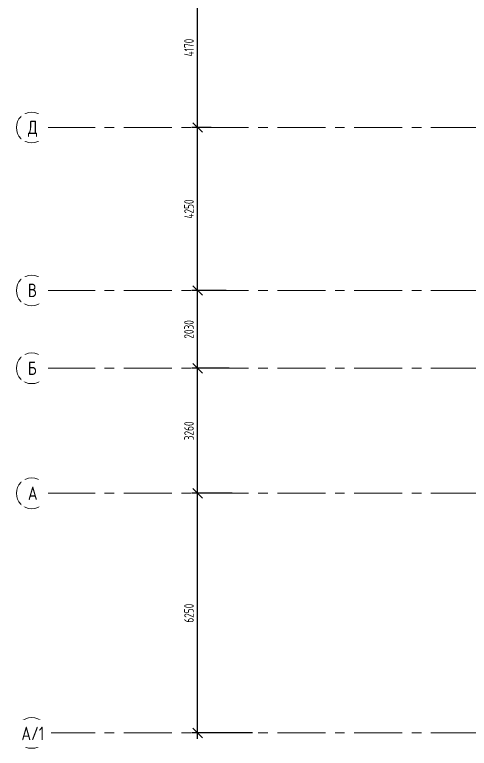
# Model space of a CAD drawing. Header units: millimetres. Extents: x -13407 to 8063098, y -2635 to 109271.
# Drawn here: x -13407 to -1566, y -400 to 18733 of the extents above; entities that cross this region are included whole.
import ezdxf

# ---------------------------------------------------------------- set-up
doc = ezdxf.new("R2010")
doc.units = ezdxf.units.MM
doc.linetypes.add('CENTER', pattern=[2, 1.25, -0.25, 0.25, -0.25])
doc.layers.get('Defpoints').update_dxf_attribs({"color": 6})
doc.layers.add('АР_Оси', color=193, linetype='Continuous', lineweight=9)
doc.layers.add('АР_Оси размеры', color=164, linetype='Continuous', lineweight=9)
doc.styles.add('ГОСТ 2.304', font='isocpeur.ttf', dxfattribs={"width": 0.7})
doc.dimstyles.new('СПДС', dxfattribs={"dimscale": 100, "dimtxt": 2.5, "dimasz": 2.5, "dimexe": 1.5, "dimexo": 0, "dimgap": 1, "dimtad": 1, "dimdec": 0, "dimrnd": 1, "dimtxsty": 'ГОСТ 2.304', "dimblk": 'OBLIQUE', "dimcen": 2.5, "dimdle": 1.5, "dimadec": 0, "dimazin": 2, "dimtfac": 0.75, "dimtdec": 0, "dimtmove": 1, "dimatfit": 3, "dimfxl": 1, "dimtolj": 1, "dimarcsym": 1})

# ---------------------------------------------------------------- blocks, each defined once
blk = doc.blocks.new('_Oblique')
at = {"color": 253, "linetype": 'ByBlock', "lineweight": -2}
blk.add_line((-0.5, -0.5), (0.5, 0.5), dxfattribs=at)
blk = doc.blocks.new('*D503')
at = {"layer": 'Defpoints', "color": 0, "ltscale": 100, "transparency": 16777216}
for p in [(-8643, 6250), (-7744, 6250), (-7209, 0)]:
    blk.add_point(p, dxfattribs=at)
at = {"layer": 'АР_Оси размеры', "color": 253, "lineweight": -2, "ltscale": 100, "transparency": 16777216}
for p, q in [((-8643, -150), (-8643, 6400)), ((-7744, 6250), (-8793, 6250)), ((-7209, 0), (-8793, 0))]:
    blk.add_line(p, q, dxfattribs=at)
at = {"layer": 'АР_Оси размеры', "color": 253, "lineweight": -2, "ltscale": 100, "transparency": 16777216, "xscale": 250, "yscale": 250, "zscale": 250}
for p, rotation in [((-8643, 6250), 90), ((-8643, 0), 270)]:
    blk.add_blockref('_Oblique', p, dxfattribs=dict(at, rotation=rotation))
at = {"layer": 'АР_Оси размеры', "color": 253, "ltscale": 100, "transparency": 16777216, "insert": (-8868, 3125), "char_height": 250, "attachment_point": 5, "rotation": 90, "style": 'ГОСТ 2.304'}
blk.add_mtext('\\A1;6250', dxfattribs=at)
blk = doc.blocks.new('*D504')
at = {"layer": 'Defpoints', "color": 0, "ltscale": 100, "transparency": 16777216}
for p in [(-8643, 9510), (-7821, 9510), (-7744, 6250)]:
    blk.add_point(p, dxfattribs=at)
at = {"layer": 'АР_Оси размеры', "color": 253, "lineweight": -2, "ltscale": 100, "transparency": 16777216}
for p, q in [((-8643, 6100), (-8643, 9660)), ((-7821, 9510), (-8793, 9510)), ((-7744, 6250), (-8793, 6250))]:
    blk.add_line(p, q, dxfattribs=at)
at = {"layer": 'АР_Оси размеры', "color": 253, "lineweight": -2, "ltscale": 100, "transparency": 16777216, "xscale": 250, "yscale": 250, "zscale": 250}
for p, rotation in [((-8643, 9510), 90), ((-8643, 6250), 270)]:
    blk.add_blockref('_Oblique', p, dxfattribs=dict(at, rotation=rotation))
at = {"layer": 'АР_Оси размеры', "color": 253, "ltscale": 100, "transparency": 16777216, "insert": (-8868, 7880), "char_height": 250, "attachment_point": 5, "rotation": 90, "style": 'ГОСТ 2.304'}
blk.add_mtext('\\A1;3260', dxfattribs=at)
blk = doc.blocks.new('*D516')
at = {"layer": 'Defpoints', "color": 0, "ltscale": 100, "transparency": 16777216}
for p in [(-8643, 11540), (-7895, 11540), (-7821, 9510)]:
    blk.add_point(p, dxfattribs=at)
at = {"layer": 'АР_Оси размеры', "color": 253, "lineweight": -2, "ltscale": 100, "transparency": 16777216}
for p, q in [((-8643, 9360), (-8643, 11690)), ((-7895, 11540), (-8793, 11540)), ((-7821, 9510), (-8793, 9510))]:
    blk.add_line(p, q, dxfattribs=at)
at = {"layer": 'АР_Оси размеры', "color": 253, "lineweight": -2, "ltscale": 100, "transparency": 16777216, "xscale": 250, "yscale": 250, "zscale": 250}
for p, rotation in [((-8643, 11540), 90), ((-8643, 9510), 270)]:
    blk.add_blockref('_Oblique', p, dxfattribs=dict(at, rotation=rotation))
at = {"layer": 'АР_Оси размеры', "color": 253, "ltscale": 100, "transparency": 16777216, "insert": (-8868, 10525), "char_height": 250, "attachment_point": 5, "rotation": 90, "style": 'ГОСТ 2.304'}
blk.add_mtext('\\A1;2030', dxfattribs=at)
blk = doc.blocks.new('*D517')
at = {"layer": 'Defpoints', "color": 0, "ltscale": 100, "transparency": 16777216}
for p in [(-8643, 15790), (-8293, 15790), (-7895, 11540)]:
    blk.add_point(p, dxfattribs=at)
at = {"layer": 'АР_Оси размеры', "color": 253, "lineweight": -2, "ltscale": 100, "transparency": 16777216}
for p, q in [((-8643, 11390), (-8643, 15940)), ((-8293, 15790), (-8793, 15790)), ((-7895, 11540), (-8793, 11540))]:
    blk.add_line(p, q, dxfattribs=at)
at = {"layer": 'АР_Оси размеры', "color": 253, "lineweight": -2, "ltscale": 100, "transparency": 16777216, "xscale": 250, "yscale": 250, "zscale": 250}
for p, rotation in [((-8643, 15790), 90), ((-8643, 11540), 270)]:
    blk.add_blockref('_Oblique', p, dxfattribs=dict(at, rotation=rotation))
at = {"layer": 'АР_Оси размеры', "color": 253, "ltscale": 100, "transparency": 16777216, "insert": (-8868, 13665), "char_height": 250, "attachment_point": 5, "rotation": 90, "style": 'ГОСТ 2.304'}
blk.add_mtext('\\A1;4250', dxfattribs=at)
blk = doc.blocks.new('*D518')
at = {"layer": 'Defpoints', "color": 0, "ltscale": 100, "transparency": 16777216}
for p in [(-8643, 19960), (-7825, 19960), (-8293, 15790)]:
    blk.add_point(p, dxfattribs=at)
at = {"layer": 'АР_Оси размеры', "color": 253, "lineweight": -2, "ltscale": 100, "transparency": 16777216}
for p, q in [((-8643, 15640), (-8643, 20110)), ((-7825, 19960), (-8793, 19960)), ((-8293, 15790), (-8793, 15790))]:
    blk.add_line(p, q, dxfattribs=at)
at = {"layer": 'АР_Оси размеры', "color": 253, "lineweight": -2, "ltscale": 100, "transparency": 16777216, "xscale": 250, "yscale": 250, "zscale": 250}
for p, rotation in [((-8643, 19960), 90), ((-8643, 15790), 270)]:
    blk.add_blockref('_Oblique', p, dxfattribs=dict(at, rotation=rotation))
at = {"layer": 'АР_Оси размеры', "color": 253, "ltscale": 100, "transparency": 16777216, "insert": (-8868, 17875), "char_height": 250, "attachment_point": 5, "rotation": 90, "style": 'ГОСТ 2.304'}
blk.add_mtext('\\A1;4170', dxfattribs=at)

msp = doc.modelspace()

# ---------------------------------------------------------------- linework, layer by layer
at = {"layer": 'АР_Оси', "color": 253, "linetype": 'CENTER', "ltscale": 1000}
for p, q in [((-12563.8, 15790), (71033.4, 15790)), ((-12563.8, 11540), (71033.4, 11540)), ((-12563.8, 9510), (71033.4, 9510)), ((-12563.8, 6250), (71033.4, 6250)), ((-12563.8, 0), (71033.4, 0))]:
    msp.add_line(p, q, dxfattribs=at)
at = {"layer": 'АР_Оси', "color": 253, "ltscale": 0.5}
for centre in [(-12963.8, 15790), (-12963.8, 11540), (-12963.8, 9510), (-12963.8, 6250), (-12963.8, 0)]:
    msp.add_circle(centre, 400, dxfattribs=at)

# ---------------------------------------------------------------- dimensions: what is measured, and where the dimension line sits
at = {"layer": 'АР_Оси размеры', "color": 253, "ltscale": 100}
for base, p1, p2, picture, middle in [((-8642.7, 19960), (-8292.9, 15790), (-7824.9, 19960), '*D518', (-8867.7, 17875)), ((-8642.7, 15790), (-7894.9, 11540), (-8292.9, 15790), '*D517', (-8867.7, 13665)), ((-8642.7, 11540), (-7821.3, 9510), (-7894.9, 11540), '*D516', (-8867.7, 10525)), ((-8642.7, 9510), (-7744.1, 6250), (-7821.3, 9510), '*D504', (-8867.7, 7880)), ((-8642.7, 6250), (-7209, 0), (-7744.1, 6250), '*D503', (-8867.7, 3125))]:
    dim = msp.add_linear_dim(base=base, p1=p1, p2=p2, angle=90, dimstyle='СПДС', override={"dimclrd": 253, "dimclre": 253, "dimclrt": 253}, dxfattribs=at)
    dim.commit()
    dim.dimension.update_dxf_attribs({"geometry": picture, "text_midpoint": middle})

# ---------------------------------------------------------------- next in the draw order: texts
at = {"layer": 'АР_Оси', "color": 253, "char_height": 350, "attachment_point": 1, "line_spacing_factor": 1.149209, "style": 'ГОСТ 2.304', "bg_fill": 2}
for s, insert in [('{\\W0.8;Д}', (-13063.6, 15967.8)), ('{\\W0.8;В}', (-13063.6, 11717.8)), ('{\\W0.8;Б}', (-13063.6, 9687.8)), ('{\\W0.8;А}', (-13063.6, 6427.8))]:
    msp.add_mtext(s, dxfattribs=dict(at, insert=insert))
at = {"layer": 'АР_Оси', "color": 253, "insert": (-13232.5, 162.8), "char_height": 350, "width": 1.455191522836685e-11, "attachment_point": 1, "line_spacing_factor": 1.149209, "style": 'ГОСТ 2.304', "bg_fill": 2}
msp.add_mtext('{\\W0.8;А/1}', dxfattribs=at)

doc.saveas('drawing.dxf')
